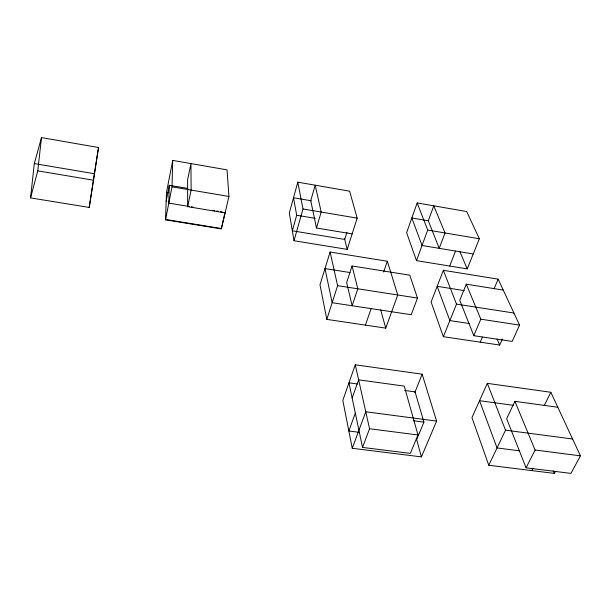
<?xml version="1.0" encoding="UTF-8"?>
<svg xmlns="http://www.w3.org/2000/svg" width="611" height="611" viewBox="0 0 611 611"><rect width="100%" height="100%" fill="white"/><g stroke="black" fill="none" stroke-linecap="round" stroke-linejoin="round"><path stroke-width="0.92" d="M165.52 219.845L172.019 186.844L172.714 160.418L227.04 169.866L228.949 196.459L221.358 228.919L165.52 219.845L166.49 192.45L172.714 160.418M187.829 188.425L169.3 185.293L168.751 203.104L189.402 206.526M30.55 197.903L34.308 163.58L41.495 137.597L98.508 147.518L89.221 207.435L30.55 197.903L37.767 170.859L41.495 137.597M89.221 207.435L98.508 147.518M166.177 201.302L169.3 185.293M187.661 206.655L191.128 190.074L190.945 163.588L187.63 179.68L187.661 206.655L225.115 212.857M225.085 212.445L221.335 228.499L165.535 219.425M297.794 182.17L289.309 213.048L294.013 240.734L347.216 249.38L357.175 218.127L349.622 191.182L297.794 182.17L302.987 208.97L294.013 240.734M311.259 200.79L293.509 197.758L296.686 215.248L292.333 230.813L344.719 239.428L346.987 232.218M316.475 228.002L321.18 212.048L315.184 185.194L310.747 200.706L316.475 228.002L352.15 233.914M330.1 252.015L319.996 284.802L326.816 319.385L385.747 328.13L397.746 294.998L387.351 261.256L330.1 252.015L337.608 285.658L326.816 319.385M352.058 265.968L346.643 282.603L352.15 305.744L357.809 288.797L352.058 265.968L409.805 275.179L417.489 298.061L411.218 314.718L332.155 302.712L324.991 268.588L350.042 272.544M383.616 272.01L387.351 261.256M365.393 325.105L371.121 308.631M355.274 364.798L342.809 400.404L352.257 448.291L421.43 456.883L436.605 421.101L422.155 374.192L355.274 364.798L369.556 428.754L362.514 447.412L410.332 453.377L417.962 434.971L404.268 386.114L358.634 379.836L352.15 398.021M417.16 202.928L406.628 232.722L416.488 260.645L467.239 268.893L479.345 238.764L466.659 211.536L417.16 202.928L427.7 230.042L416.488 260.645M355.319 413.12L348.843 430.984L359.199 432.305M352.257 448.291L365.76 411.768L436.605 421.101M503.243 290.08L466.285 284.184L459.77 300.261L473.785 335.691L512.163 341.427L519.556 325.105L498.156 279.158L443.357 270.306L431.106 302.017L443.349 336.684L499.676 345.047L502.372 338.99M449.688 266.045L455.531 251.045M414.823 392.529L422.155 374.192M443.349 336.684L456.509 304.118L443.357 270.306M416.649 439.63L423.919 422.109L415.083 391.872L404.696 390.452M473.785 335.691L480.804 319.179L466.285 284.184M494.1 288.69L498.156 279.158M480.223 342.16L482.385 337.127M557.82 407.254L514.89 401.343L506.649 418.718L526.079 467.805L570.918 473.395L580.45 455.844L550.839 392.277L487.318 383.349L471.944 417.611L488.769 465.254L554.36 473.403L555.254 471.723M488.769 465.254L505.526 430.175L487.318 383.349M544.157 405.727L550.839 392.277M526.079 467.805L535.091 450.024L514.89 401.343M531.73 470.592L532.983 468.148M519.709 450.842L497.041 447.939L479.536 400.694L513.209 405.299M369.556 428.754L417.962 434.971M535.091 450.024L580.45 455.844M413.578 420.758L423.919 422.109M505.526 430.175L572.606 439.003M357.466 383.991L348.965 382.83L362.514 447.412M480.804 319.179L519.556 325.105M469.401 323.547L449.856 320.584L437.171 286.33L464.284 290.622M337.608 285.658L417.489 298.061M456.509 304.118L513.935 313.038M191.281 206.839L193.16 207.152M212.88 210.421L214.759 210.734M216.638 211.039L218.517 211.353M220.388 211.666L222.267 211.979M473.227 253.977L422.041 245.492L411.845 217.967L428.357 220.785M37.767 170.859L93.682 180.237M166.49 192.45L168.361 192.763M296.686 215.248L315.23 218.356M34.308 163.58L94.186 173.7M172.019 186.844L228.949 196.459M302.987 208.97L357.175 218.127M427.7 230.042L479.345 238.764M459.778 251.388L467.239 268.893M497.094 338.975L499.676 345.047M553.253 470.814L554.36 473.403M380.691 309.907L385.747 328.13M416.335 438.515L421.43 456.883M344.512 238.626L347.216 249.38M433.764 205.815L428.311 220.777L439.217 248.341L445.029 232.967L433.764 205.815"/></g></svg>
